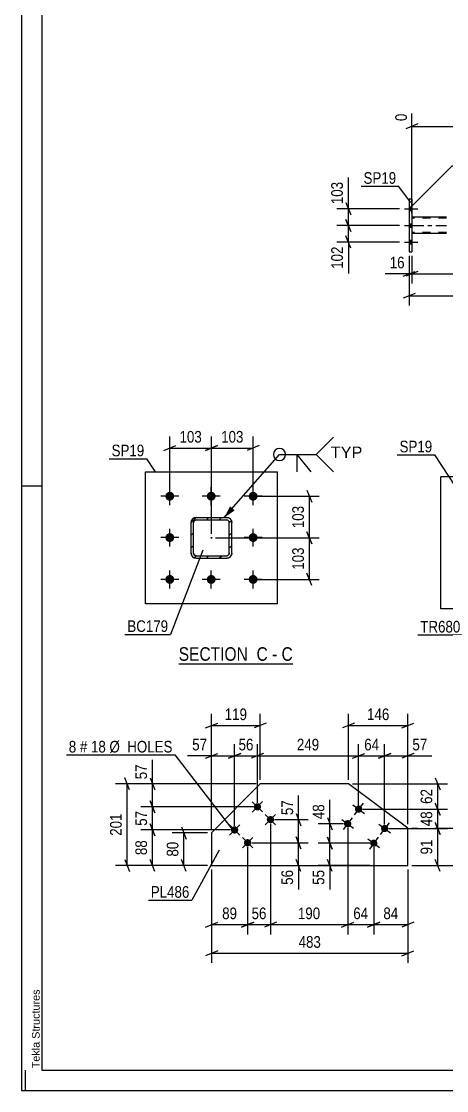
# Model space of a CAD drawing. Header units: millimetres. Extents: x 0 to 841, y 0 to 594.
# Drawn here: x 0 to 104.6, y 0 to 263.5 of the extents above; entities that cross this region are included whole.
import ezdxf

# ---------------------------------------------------------------- set-up
doc = ezdxf.new("R2010")
doc.units = ezdxf.units.MM
doc.linetypes.add('DXK_LINE_DOT2', pattern=[3.9198, 1.9599, -1.9599])
doc.linetypes.add('DXK_LINE_DOT3', pattern=[5.9187, 2.979, -0.9799, 0.9799, -0.9799])
doc.styles.add('Arial', font='ARIAL.TTF', dxfattribs={"height": 0.2})
doc.styles.add('Arial Narrow', font='ARIALN.TTF', dxfattribs={"height": 0.2})

# ---------------------------------------------------------------- blocks, each defined once
blk = doc.blocks.new('Unknown-570369486-1113')
at = {"color": 5, "linetype": 'Continuous'}
for p, q in [((0, 594), (0, 0)), ((5, 589), (5, 5)), ((5, 149), (0, 149)), ((1, 0), (1, 5)), ((5, 5), (836, 5)), ((0, 0), (841, 0))]:
    blk.add_line(p, q, dxfattribs=at)
at = {"color": 174, "linetype": 'Continuous', "style": 'Arial'}
blk.add_text('Tekla Structures', height=1.9102, rotation=90, dxfattribs=at).set_placement((4.5, 5.5))
blk = doc.blocks.new('Unknown-570369486-15 - 1229')
at = {"color": 6, "linetype": 'Continuous'}
blk.add_line((38.71, 105.2), (66.78, 105.2), dxfattribs=at)
at = {"color": 0, "linetype": 'Continuous'}
blk.add_wipeout([(56.82, 105.95), (56.82, 109.45), (38.71, 109.45), (38.71, 105.95)], dxfattribs=at)
at = {"color": 7, "linetype": 'Continuous', "style": 'Arial Narrow'}
blk.add_text('SECTION ', height=3.34, dxfattribs=at).set_placement((38.71, 105.95))
at = {"color": 0, "linetype": 'Continuous'}
blk.add_wipeout([(60.64, 105.95), (60.64, 109.45), (57.87, 109.45), (57.87, 105.95)], dxfattribs=at)
blk.add_wipeout([(62.97, 105.95), (62.97, 109.45), (61.69, 109.45), (61.69, 105.95)], dxfattribs=at)
at = {"color": 7, "linetype": 'Continuous', "style": 'Arial Narrow'}
blk.add_text('C', height=3.34, dxfattribs=at).set_placement((57.87, 105.95))
at = {"color": 0, "linetype": 'Continuous'}
blk.add_wipeout([(66.78, 105.95), (66.78, 109.45), (64.02, 109.45), (64.02, 105.95)], dxfattribs=at)
at = {"color": 7, "linetype": 'Continuous', "style": 'Arial Narrow'}
for s, p in [('C', (64.02, 105.95)), ('-', (61.69, 105.95))]:
    blk.add_text(s, height=3.34, dxfattribs=at).set_placement(p)
blk = doc.blocks.new('Bolt-570369486-5807 - 5663')
at = {"linetype": 'Continuous'}
for points in [[(96.07, 216.92), (96.07, 217.8), (95.43, 217.8), (95.43, 216.92)], [(96.07, 216.92), (96.07, 217.8), (95.43, 217.8), (95.43, 216.92)], [(96.07, 216.92), (96.07, 217.8), (95.43, 217.8), (95.43, 216.92)], [(96.07, 212.8), (96.07, 213.68), (95.43, 213.68), (95.43, 212.8)], [(96.07, 212.8), (96.07, 213.68), (95.43, 213.68), (95.43, 212.8)], [(96.07, 208.72), (96.07, 209.6), (95.43, 209.6), (95.43, 208.72)], [(96.07, 208.72), (96.07, 209.6), (95.43, 209.6), (95.43, 208.72)], [(96.07, 208.72), (96.07, 209.6), (95.43, 209.6), (95.43, 208.72)]]:
    blk.add_hatch(color=1, dxfattribs=at).paths.add_polyline_path(points)
at = {"color": 1, "linetype": 'Continuous'}
for p, q in [((94.27, 217.36), (97.59, 217.36)), ((94.27, 217.36), (97.59, 217.36)), ((94.27, 217.36), (97.59, 217.36)), ((95.43, 217.8), (96.07, 217.8)), ((95.43, 217.8), (96.07, 217.8)), ((95.43, 217.8), (96.07, 217.8)), ((95.43, 216.92), (96.07, 216.92)), ((95.43, 216.92), (96.07, 216.92)), ((95.43, 216.92), (96.07, 216.92)), ((95.43, 213.68), (96.07, 213.68)), ((95.43, 213.68), (96.07, 213.68)), ((94.27, 213.24), (97.59, 213.24)), ((94.27, 213.24), (97.59, 213.24)), ((95.43, 212.8), (96.07, 212.8)), ((95.43, 212.8), (96.07, 212.8)), ((94.27, 209.16), (97.59, 209.16)), ((94.27, 209.16), (97.59, 209.16)), ((94.27, 209.16), (97.59, 209.16)), ((95.43, 209.6), (96.07, 209.6)), ((95.43, 209.6), (96.07, 209.6)), ((95.43, 209.6), (96.07, 209.6)), ((95.43, 208.72), (96.07, 208.72)), ((95.43, 208.72), (96.07, 208.72)), ((95.43, 208.72), (96.07, 208.72))]:
    blk.add_line(p, q, dxfattribs=at)
blk = doc.blocks.new('Part-570369486-5893 - 5663')
at = {"color": 2, "linetype": 'Continuous'}
for p, q in [((104.59, 215.26), (96.07, 215.26)), ((104.59, 211.26), (96.07, 211.26))]:
    blk.add_line(p, q, dxfattribs=at)
at = {"color": 7, "linetype": 'DXK_LINE_DOT2'}
for p, q in [((96.07, 215.26), (96.07, 211.26)), ((104.59, 215.02), (96.07, 215.02)), ((104.59, 211.5), (96.07, 211.5))]:
    blk.add_line(p, q, dxfattribs=at)
at = {"color": 7, "linetype": 'DXK_LINE_DOT3'}
blk.add_line((96.07, 213.26), (104.59, 213.26), dxfattribs=at)
blk = doc.blocks.new('Part-570369486-5900 - 5663')
at = {"color": 2, "linetype": 'Continuous'}
for p, q in [((96.07, 219.76), (95.43, 219.76)), ((95.43, 219.76), (95.43, 206.76)), ((96.07, 219.76), (96.07, 206.76)), ((95.43, 206.76), (96.07, 206.76))]:
    blk.add_line(p, q, dxfattribs=at)
blk = doc.blocks.new('Part-570369486-1570 - 1475')
at = {"color": 2, "linetype": 'Continuous'}
for p, q in [((135.75, 151.25), (103.25, 151.25)), ((103.25, 118.75), (103.25, 151.25)), ((135.75, 118.75), (135.75, 151.25)), ((135.75, 118.75), (103.25, 118.75))]:
    blk.add_line(p, q, dxfattribs=at)
blk = doc.blocks.new('Part-570369486-1344 - 1229')
at = {"color": 2, "linetype": 'Continuous'}
for p, q in [((30.52, 120), (30.52, 152.5)), ((30.52, 152.5), (63.02, 152.5)), ((63.02, 120), (63.02, 152.5)), ((63.02, 120), (30.52, 120))]:
    blk.add_line(p, q, dxfattribs=at)
blk = doc.blocks.new('Bolt-570369486-1263 - 1229')
at = {"linetype": 'Continuous'}
for points in [[(36.52, 145.4, -1), (36.52, 147.6, -1)], [(46.72, 145.4, -1), (46.72, 147.6, -1)], [(57.02, 145.4, -1), (57.02, 147.6, -1)], [(36.52, 135.2, -1), (36.52, 137.4, -1)], [(57.02, 135.2, -1), (57.02, 137.4, -1)], [(36.52, 124.9, -1), (36.52, 127.1, -1)], [(46.72, 124.9, -1), (46.72, 127.1, -1)], [(57.02, 124.9, -1), (57.02, 127.1, -1)]]:
    blk.add_hatch(color=1, dxfattribs=at).paths.add_polyline_path(points)
at = {"color": 1, "linetype": 'Continuous'}
for p, q in [((36.52, 144.3), (36.52, 148.7)), ((46.72, 144.3), (46.72, 148.7)), ((57.02, 144.3), (57.02, 148.7)), ((38.72, 146.5), (34.32, 146.5)), ((48.92, 146.5), (44.52, 146.5)), ((59.22, 146.5), (54.82, 146.5)), ((36.52, 134.1), (36.52, 138.5)), ((57.02, 134.1), (57.02, 138.5)), ((38.72, 136.3), (34.32, 136.3)), ((59.22, 136.3), (54.82, 136.3)), ((36.52, 123.8), (36.52, 128.2)), ((46.72, 123.8), (46.72, 128.2)), ((57.02, 123.8), (57.02, 128.2)), ((38.72, 126), (34.32, 126)), ((48.92, 126), (44.52, 126)), ((59.22, 126), (54.82, 126))]:
    blk.add_line(p, q, dxfattribs=at)
blk = doc.blocks.new('Part-570369486-1327 - 1229')
at = {"linetype": 'Continuous'}
h = blk.add_hatch(dxfattribs=at)
h.set_pattern_fill('', scale=0.7, style=0, pattern_type=0)
h.set_pattern_definition([(45, (42.974, 141.247), (-1.57154, 1.57154), [])])
h.paths.add_polyline_path([(50.57, 141.25), (42.97, 141.25), (42.51, 141.16), (42.13, 140.9), (41.87, 140.51), (41.77, 140.05), (41.77, 132.45), (41.87, 131.99), (42.13, 131.6), (42.51, 131.34), (42.97, 131.25), (50.57, 131.25), (51.03, 131.34), (51.42, 131.6), (51.68, 131.99), (51.77, 132.45), (51.77, 140.05), (51.68, 140.51), (51.42, 140.9), (51.03, 141.16)])
h.paths.add_polyline_path([(51.13, 140.28), (51.17, 140.05), (51.17, 132.45), (51.13, 132.22), (51, 132.02), (50.8, 131.89), (50.57, 131.85), (42.97, 131.85), (42.74, 131.89), (42.55, 132.02), (42.42, 132.22), (42.37, 132.45), (42.37, 140.05), (42.42, 140.28), (42.55, 140.47), (42.74, 140.6), (42.97, 140.65), (50.57, 140.65), (50.8, 140.6), (51, 140.47)])
blk.add_hatch(color=246, dxfattribs=at).paths.add_polyline_path([(46.77, 136.15, -1), (46.77, 136.35, -1)])
at = {"color": 7, "linetype": 'DXK_LINE_DOT2'}
for p, q in [((41.77, 140.05), (41.87, 140.51)), ((41.77, 132.45), (41.77, 140.05)), ((42.42, 140.28), (42.37, 140.05)), ((42.37, 132.45), (42.37, 140.05)), ((42.55, 140.47), (42.42, 140.28)), ((42.51, 141.16), (42.97, 141.25)), ((42.74, 140.6), (42.55, 140.47)), ((42.97, 140.65), (42.74, 140.6)), ((42.97, 141.25), (50.57, 141.25)), ((42.97, 140.65), (50.57, 140.65)), ((50.57, 141.25), (51.03, 141.16)), ((50.8, 140.6), (50.57, 140.65)), ((51, 140.47), (50.8, 140.6)), ((51.13, 140.28), (51, 140.47)), ((51.17, 140.05), (51.13, 140.28)), ((51.17, 132.45), (51.17, 140.05)), ((51.68, 140.51), (51.77, 140.05)), ((51.77, 132.45), (51.77, 140.05)), ((41.87, 131.99), (41.77, 132.45)), ((42.37, 132.45), (42.42, 132.22)), ((42.42, 132.22), (42.55, 132.02)), ((42.55, 132.02), (42.74, 131.89)), ((42.74, 131.89), (42.97, 131.85)), ((42.97, 131.85), (50.57, 131.85)), ((50.57, 131.85), (50.8, 131.89)), ((50.8, 131.89), (51, 132.02)), ((51, 132.02), (51.13, 132.22)), ((51.13, 132.22), (51.17, 132.45)), ((51.77, 132.45), (51.68, 131.99)), ((42.97, 131.25), (42.51, 131.34)), ((42.97, 131.25), (50.57, 131.25)), ((51.03, 131.34), (50.57, 131.25))]:
    blk.add_line(p, q, dxfattribs=at)
at = {"color": 2, "linetype": 'Continuous'}
for p, q in [((41.87, 140.51), (41.77, 140.05)), ((41.77, 132.45), (41.77, 140.05)), ((42.37, 140.05), (42.42, 140.28)), ((42.37, 132.45), (42.37, 140.05)), ((42.42, 140.28), (42.55, 140.47)), ((42.97, 141.25), (42.51, 141.16)), ((42.55, 140.47), (42.74, 140.6)), ((42.74, 140.6), (42.97, 140.65)), ((42.97, 141.25), (50.57, 141.25)), ((42.97, 140.65), (50.57, 140.65)), ((51.03, 141.16), (50.57, 141.25)), ((50.57, 140.65), (50.8, 140.6)), ((50.8, 140.6), (51, 140.47)), ((51, 140.47), (51.13, 140.28)), ((51.13, 140.28), (51.17, 140.05)), ((51.17, 132.45), (51.17, 140.05)), ((51.77, 140.05), (51.68, 140.51)), ((51.77, 132.45), (51.77, 140.05)), ((41.77, 132.45), (41.87, 131.99)), ((42.42, 132.22), (42.37, 132.45)), ((42.55, 132.02), (42.42, 132.22)), ((42.74, 131.89), (42.55, 132.02)), ((42.97, 131.85), (42.74, 131.89)), ((42.97, 131.85), (50.57, 131.85)), ((50.8, 131.89), (50.57, 131.85)), ((51, 132.02), (50.8, 131.89)), ((51.13, 132.22), (51, 132.02)), ((51.17, 132.45), (51.13, 132.22)), ((51.68, 131.99), (51.77, 132.45)), ((42.51, 131.34), (42.97, 131.25)), ((42.97, 131.25), (50.57, 131.25)), ((50.57, 131.25), (51.03, 131.34))]:
    blk.add_line(p, q, dxfattribs=at)
at = {"color": 7, "linetype": 'DXK_LINE_DOT3'}
blk.add_line((46.77, 136.25), (46.77, 136.25), dxfattribs=at)
at = {"color": 246, "linetype": 'DXK_LINE_DOT2'}
blk.add_line((46.77, 136.25), (46.77, 136.25), dxfattribs=at)
at = {"color": 246, "linetype": 'Continuous'}
blk.add_circle((46.77, 136.25), 0.1, dxfattribs=at)
at = {"color": 7, "linetype": 'DXK_LINE_DOT2'}
for centre, start, end in [((42.97, 140.05), 112.5, 157.5), ((50.57, 140.05), 22.5, 67.5), ((42.97, 132.45), 202.5, 247.5), ((50.57, 132.45), 292.5, 337.5)]:
    blk.add_arc(centre, 1.2, start, end, dxfattribs=at)
at = {"color": 2, "linetype": 'Continuous'}
for centre, start, end in [((42.97, 140.05), 112.5, 157.5), ((50.57, 140.05), 22.5, 67.5), ((42.97, 132.45), 202.5, 247.5), ((50.57, 132.45), 292.5, 337.5)]:
    blk.add_arc(centre, 1.2, start, end, dxfattribs=at)
blk = doc.blocks.new('Part-570369486-28126 - 28125')
at = {"color": 2, "linetype": 'Continuous'}
for p, q in [((58.75, 75.61), (46.81, 63.51)), ((80.51, 75.61), (58.75, 75.61)), ((95.1, 64.71), (80.51, 75.61)), ((46.81, 63.51), (46.81, 55.5)), ((95.1, 55.5), (95.1, 64.71)), ((46.81, 55.5), (95.1, 55.5))]:
    blk.add_line(p, q, dxfattribs=at)
blk = doc.blocks.new('Bolt-570369486-28127 - 28125')
at = {"linetype": 'Continuous'}
for points in [[(58.72, 70.59, -1), (57.45, 69.31, -1)], [(61.92, 67.43, -1), (60.66, 66.15, -1)], [(53.1, 64.9, -1), (51.83, 63.61, -1)], [(56.3, 61.74, -1), (55.04, 60.45, -1)]]:
    blk.add_hatch(color=1, dxfattribs=at).paths.add_polyline_path(points)
at = {"color": 1, "linetype": 'Continuous'}
for p, q in [((56.8, 71.21), (59.37, 68.69)), ((56.82, 68.67), (59.35, 71.23)), ((60.01, 68.05), (62.57, 65.53)), ((60.02, 65.51), (62.55, 68.07)), ((51.18, 65.52), (53.75, 62.99)), ((51.2, 62.97), (53.73, 65.54)), ((54.39, 62.36), (56.95, 59.83)), ((54.4, 59.81), (56.93, 62.38))]:
    blk.add_line(p, q, dxfattribs=at)
blk = doc.blocks.new('Bolt-570369486-28128 - 28125')
at = {"linetype": 'Continuous'}
for points in [[(83.72, 68.85, -1), (82.27, 69.93, -1)], [(81.02, 65.24, -1), (79.58, 66.32, -1)], [(90.12, 64.06, -1), (88.68, 65.14, -1)], [(87.43, 60.46, -1), (85.99, 61.53, -1)]]:
    blk.add_hatch(color=1, dxfattribs=at).paths.add_polyline_path(points)
at = {"color": 1, "linetype": 'Continuous'}
for p, q in [((81.55, 70.47), (84.44, 68.31)), ((84.07, 70.83), (81.92, 67.95)), ((78.86, 66.86), (81.74, 64.71)), ((81.38, 67.22), (79.22, 64.34)), ((90.48, 66.04), (88.33, 63.16)), ((87.96, 65.68), (90.85, 63.52)), ((85.27, 62.07), (88.15, 59.92)), ((87.79, 62.44), (85.63, 59.55))]:
    blk.add_line(p, q, dxfattribs=at)
blk = doc.blocks.new('StraightDimension-570369486-5950 - 5663')
at = {"color": 7, "linetype": 'Continuous'}
for p, q in [((96.07, 205.76), (96.07, 198.92)), ((97.57, 201.92), (94.57, 200.72)), ((96.07, 201.32), (781.06, 201.32))]:
    blk.add_line(p, q, dxfattribs=at)
blk = doc.blocks.new('StraightDimension-570369486-5960 - 5663')
at = {"color": 7, "linetype": 'Continuous'}
for p, q in [((95.43, 205.76), (95.43, 198.92)), ((96.07, 205.76), (96.07, 198.92)), ((93.93, 200.72), (96.93, 201.92)), ((97.57, 201.92), (94.57, 200.72)), ((95.43, 201.32), (96.07, 201.32))]:
    blk.add_line(p, q, dxfattribs=at)
at = {"color": 0}
blk.add_wipeout([(94.9, 202.07), (94.9, 206.27), (90.05, 206.27), (90.05, 202.07)], dxfattribs=at)
at = {"color": 7, "linetype": 'Continuous'}
blk.add_line((95.43, 201.32), (89.52, 201.32), dxfattribs=at)
blk.add_line((95.43, 201.32), (89.52, 201.32), dxfattribs=at)
at = {"color": 3, "style": 'Arial Narrow'}
blk.add_text('16', height=2.863, dxfattribs=at).set_placement((90.65, 202.67))
blk = doc.blocks.new('StraightDimension-570369486-6191 - 5663')
at = {"color": 7, "linetype": 'Continuous'}
for p, q in [((95.43, 205.76), (95.43, 193.51)), ((96.93, 196.51), (93.93, 195.31)), ((95.43, 195.91), (781.7, 195.91))]:
    blk.add_line(p, q, dxfattribs=at)
blk = doc.blocks.new('StraightDimension-570369486-13628 - 5663')
at = {"color": 7, "linetype": 'Continuous'}
for p, q in [((79.86, 214.74), (81.06, 211.74)), ((93.03, 213.24), (77.61, 213.24)), ((80.46, 209.16), (80.46, 213.24)), ((93.03, 209.16), (77.61, 209.16)), ((81.06, 207.66), (79.86, 210.66))]:
    blk.add_line(p, q, dxfattribs=at)
at = {"color": 0}
blk.add_wipeout([(79.71, 208.64), (75.51, 208.64), (75.51, 201.95), (79.71, 201.95)], dxfattribs=at)
at = {"color": 7, "linetype": 'Continuous'}
blk.add_line((80.46, 209.16), (80.46, 201.43), dxfattribs=at)
blk.add_line((80.46, 209.16), (80.46, 201.43), dxfattribs=at)
at = {"color": 3, "style": 'Arial Narrow'}
blk.add_text('102', height=2.863, rotation=90.0002, dxfattribs=at).set_placement((79.11, 202.55))
blk = doc.blocks.new('StraightDimension-570369486-13630 - 5663')
at = {"color": 7, "linetype": 'Continuous'}
for p, q in [((79.86, 218.86), (81.06, 215.86)), ((93.03, 217.36), (77.61, 217.36)), ((80.46, 213.24), (80.46, 217.36)), ((81.06, 211.74), (79.86, 214.74)), ((93.03, 213.24), (77.61, 213.24))]:
    blk.add_line(p, q, dxfattribs=at)
at = {"color": 0}
blk.add_wipeout([(79.71, 224.57), (75.51, 224.57), (75.51, 217.89), (79.71, 217.89)], dxfattribs=at)
at = {"color": 7, "linetype": 'Continuous'}
blk.add_line((80.46, 217.36), (80.46, 225.1), dxfattribs=at)
blk.add_line((80.46, 217.36), (80.46, 225.1), dxfattribs=at)
at = {"color": 3, "style": 'Arial Narrow'}
blk.add_text('103', height=2.863, rotation=90.0002, dxfattribs=at).set_placement((79.11, 218.49))
blk = doc.blocks.new('StraightDimension-570369486-13817 - 5663')
at = {"color": 7, "linetype": 'Continuous'}
for p, q in [((151.38, 220.17), (151.38, 246.28)), ((96.07, 216.26), (96.07, 240.8)), ((97.57, 238.27), (94.57, 237.07)), ((96.07, 237.67), (151.38, 237.67)), ((149.88, 237.07), (152.88, 238.27))]:
    blk.add_line(p, q, dxfattribs=at)
at = {"color": 0, "linetype": 'Continuous'}
for points in [[(150.78, 246.88), (146.58, 246.88), (146.58, 238.37), (150.78, 238.37)], [(95.47, 241.4), (91.27, 241.4), (91.27, 238.37), (95.47, 238.37)]]:
    blk.add_wipeout(points, dxfattribs=at)
at = {"color": 0}
blk.add_wipeout([(127.98, 238.42), (127.98, 242.62), (119.47, 242.62), (119.47, 238.42)], dxfattribs=at)
at = {"color": 3, "linetype": 'Continuous', "style": 'Arial Narrow'}
for s, height, p in [('1530', 2.863, (150.18, 238.97)), ('0', 2.86, (94.87, 238.97))]:
    blk.add_text(s, height=height, rotation=90.0002, dxfattribs=at).set_placement(p)
at = {"color": 3, "style": 'Arial Narrow'}
blk.add_text('1530', height=2.863, dxfattribs=at).set_placement((120.07, 239.02))
blk = doc.blocks.new('StraightDimension-570369486-1428 - 1229')
at = {"color": 7, "linetype": 'Continuous'}
for p, q in [((70.27, 148), (71.47, 145)), ((58.02, 146.5), (73.27, 146.5)), ((70.87, 136.25), (70.87, 146.5)), ((71.47, 134.75), (70.27, 137.75)), ((47.77, 136.25), (73.27, 136.25))]:
    blk.add_line(p, q, dxfattribs=at)
at = {"color": 0}
blk.add_wipeout([(70.12, 144.71), (65.92, 144.71), (65.92, 138.03), (70.12, 138.03)], dxfattribs=at)
at = {"color": 3, "style": 'Arial Narrow'}
blk.add_text('103', height=2.863, rotation=90.0002, dxfattribs=at).set_placement((69.52, 138.63))
blk = doc.blocks.new('StraightDimension-570369486-18438 - 1229')
at = {"color": 7, "linetype": 'Continuous'}
for p, q in [((46.77, 137.25), (46.77, 161.22)), ((57.02, 147.5), (57.02, 161.22)), ((45.27, 157.77), (48.27, 158.97)), ((46.77, 158.37), (57.02, 158.37)), ((58.52, 158.97), (55.52, 157.77))]:
    blk.add_line(p, q, dxfattribs=at)
at = {"color": 0}
blk.add_wipeout([(55.24, 159.12), (55.24, 163.32), (48.56, 163.32), (48.56, 159.12)], dxfattribs=at)
at = {"color": 3, "style": 'Arial Narrow'}
blk.add_text('103', height=2.863, dxfattribs=at).set_placement((49.16, 159.72))
blk = doc.blocks.new('StraightDimension-570369486-18439 - 1229')
at = {"color": 7, "linetype": 'Continuous'}
for p, q in [((36.52, 147.5), (36.52, 161.22)), ((46.77, 137.25), (46.77, 161.22)), ((35.02, 157.77), (38.02, 158.97)), ((36.52, 158.37), (46.77, 158.37)), ((48.27, 158.97), (45.27, 157.77))]:
    blk.add_line(p, q, dxfattribs=at)
at = {"color": 0}
blk.add_wipeout([(44.99, 159.12), (44.99, 163.32), (38.31, 163.32), (38.31, 159.12)], dxfattribs=at)
at = {"color": 3, "style": 'Arial Narrow'}
blk.add_text('103', height=2.863, dxfattribs=at).set_placement((38.91, 159.72))
blk = doc.blocks.new('StraightDimension-570369486-33440 - 1229')
at = {"color": 7, "linetype": 'Continuous'}
for p, q in [((70.27, 137.75), (71.47, 134.75)), ((47.77, 136.25), (73.27, 136.25)), ((70.87, 126), (70.87, 136.25)), ((71.47, 124.5), (70.27, 127.5)), ((58.02, 126), (73.27, 126))]:
    blk.add_line(p, q, dxfattribs=at)
at = {"color": 0}
blk.add_wipeout([(70.12, 134.46), (65.92, 134.46), (65.92, 127.78), (70.12, 127.78)], dxfattribs=at)
at = {"color": 3, "style": 'Arial Narrow'}
blk.add_text('103', height=2.863, rotation=90.0002, dxfattribs=at).set_placement((69.52, 128.38))
blk = doc.blocks.new('StraightDimension-570369486-28429 - 28125')
at = {"color": 7, "linetype": 'Continuous'}
for p, q in [((46.81, 54.5), (46.81, 31.46)), ((95.1, 54.5), (95.1, 31.46)), ((48.31, 34.46), (45.31, 33.26)), ((93.6, 33.26), (96.6, 34.46)), ((46.81, 33.86), (95.1, 33.86))]:
    blk.add_line(p, q, dxfattribs=at)
at = {"color": 0}
blk.add_wipeout([(74.3, 34.61), (74.3, 38.81), (67.62, 38.81), (67.62, 34.61)], dxfattribs=at)
at = {"color": 3, "style": 'Arial Narrow'}
blk.add_text('483', height=2.863, dxfattribs=at).set_placement((68.22, 35.21))
blk = doc.blocks.new('StraightDimension-570369486-28421 - 28125')
at = {"color": 7, "linetype": 'Continuous'}
for p, q in [((80.51, 76.61), (80.51, 92.83)), ((95.1, 65.71), (95.1, 92.83)), ((82.01, 90.58), (79.01, 89.38)), ((80.51, 89.98), (95.1, 89.98)), ((93.6, 89.38), (96.6, 90.58))]:
    blk.add_line(p, q, dxfattribs=at)
at = {"color": 0}
blk.add_wipeout([(91.15, 90.73), (91.15, 94.93), (84.47, 94.93), (84.47, 90.73)], dxfattribs=at)
at = {"color": 3, "style": 'Arial Narrow'}
blk.add_text('146', height=2.863, dxfattribs=at).set_placement((85.07, 91.33))
blk = doc.blocks.new('StraightDimension-570369486-31154 - 28125')
at = {"color": 7, "linetype": 'Continuous'}
for p, q in [((85.71, 60.99), (73.05, 60.99)), ((75.3, 62.49), (76.5, 59.49)), ((75.9, 55.5), (75.9, 60.99)), ((85.71, 55.5), (73.05, 55.5)), ((76.5, 54), (75.3, 57))]:
    blk.add_line(p, q, dxfattribs=at)
at = {"color": 0}
blk.add_wipeout([(75.15, 54.97), (70.95, 54.97), (70.95, 50.12), (75.15, 50.12)], dxfattribs=at)
at = {"color": 7, "linetype": 'Continuous'}
blk.add_line((75.9, 55.5), (75.9, 49.59), dxfattribs=at)
blk.add_line((75.9, 55.5), (75.9, 49.59), dxfattribs=at)
at = {"color": 3, "style": 'Arial Narrow'}
blk.add_text('55', height=2.863, rotation=90.0002, dxfattribs=at).set_placement((74.55, 50.72))
blk = doc.blocks.new('StraightDimension-570369486-31043 - 28125')
at = {"color": 7, "linetype": 'Continuous'}
for p, q in [((52.47, 65.26), (52.47, 85.36)), ((58.08, 70.95), (58.08, 85.36)), ((50.97, 81.91), (53.97, 83.11)), ((52.47, 82.51), (58.08, 82.51)), ((59.58, 83.11), (56.58, 81.91))]:
    blk.add_line(p, q, dxfattribs=at)
at = {"color": 0}
blk.add_wipeout([(57.7, 83.26), (57.7, 87.46), (52.85, 87.46), (52.85, 83.26)], dxfattribs=at)
at = {"color": 3, "style": 'Arial Narrow'}
blk.add_text('56', height=2.863, dxfattribs=at).set_placement((53.45, 83.86))
blk = doc.blocks.new('StraightDimension-570369486-28425 - 28125')
at = {"color": 7, "linetype": 'Continuous'}
for p, q in [((46.81, 64.51), (46.81, 92.83)), ((58.75, 76.61), (58.75, 92.83)), ((45.31, 89.38), (48.31, 90.58)), ((46.81, 89.98), (58.75, 89.98)), ((60.25, 90.58), (57.25, 89.38))]:
    blk.add_line(p, q, dxfattribs=at)
at = {"color": 0}
blk.add_wipeout([(56.13, 90.73), (56.13, 94.93), (49.44, 94.93), (49.44, 90.73)], dxfattribs=at)
at = {"color": 3, "style": 'Arial Narrow'}
blk.add_text('119', height=2.863, dxfattribs=at).set_placement((50.04, 91.33))
blk = doc.blocks.new('StraightDimension-570369486-28433 - 28125')
at = {"color": 7, "linetype": 'Continuous'}
for p, q in [((110.04, 66.21), (111.24, 63.21)), ((96.1, 64.71), (113.04, 64.71)), ((110.64, 55.5), (110.64, 64.71)), ((96.1, 55.5), (113.04, 55.5)), ((111.24, 54), (110.04, 57))]:
    blk.add_line(p, q, dxfattribs=at)
at = {"color": 0}
blk.add_wipeout([(109.89, 62.53), (105.69, 62.53), (105.69, 57.68), (109.89, 57.68)], dxfattribs=at)
at = {"color": 3, "style": 'Arial Narrow'}
blk.add_text('92', height=2.863, rotation=90.0002, dxfattribs=at).set_placement((109.29, 58.28))
blk = doc.blocks.new('StraightDimension-570369486-28439 - 28125')
at = {"color": 7, "linetype": 'Continuous'}
for p, q in [((45.81, 63.51), (37.13, 63.51)), ((39.38, 65.01), (40.58, 62.01)), ((39.98, 55.5), (39.98, 63.51)), ((45.81, 55.5), (37.13, 55.5)), ((40.58, 54), (39.38, 57))]:
    blk.add_line(p, q, dxfattribs=at)
at = {"color": 0}
blk.add_wipeout([(39.23, 61.93), (35.03, 61.93), (35.03, 57.08), (39.23, 57.08)], dxfattribs=at)
at = {"color": 3, "style": 'Arial Narrow'}
blk.add_text('80', height=2.863, rotation=90.0002, dxfattribs=at).set_placement((38.63, 57.68))
blk = doc.blocks.new('StraightDimension-570369486-31017 - 28125')
at = {"color": 7, "linetype": 'Continuous'}
for p, q in [((83.99, 69.39), (104.86, 69.39)), ((101.86, 70.89), (103.06, 67.89)), ((102.46, 64.6), (102.46, 69.39)), ((103.06, 63.1), (101.86, 66.1)), ((90.4, 64.6), (104.86, 64.6))]:
    blk.add_line(p, q, dxfattribs=at)
at = {"color": 0}
blk.add_wipeout([(101.71, 69.42), (97.51, 69.42), (97.51, 64.57), (101.71, 64.57)], dxfattribs=at)
at = {"color": 3, "style": 'Arial Narrow'}
blk.add_text('48', height=2.863, rotation=90.0002, dxfattribs=at).set_placement((101.11, 65.17))
blk = doc.blocks.new('StraightDimension-570369486-28515 - 28125')
at = {"color": 7, "linetype": 'Continuous'}
for p, q in [((26.63, 74.11), (25.43, 77.11)), ((57.75, 75.61), (23.18, 75.61)), ((26.03, 55.5), (26.03, 75.61)), ((45.81, 55.5), (23.18, 55.5)), ((25.43, 57), (26.63, 54))]:
    blk.add_line(p, q, dxfattribs=at)
at = {"color": 0}
blk.add_wipeout([(25.28, 68.9), (21.08, 68.9), (21.08, 62.21), (25.28, 62.21)], dxfattribs=at)
at = {"color": 3, "style": 'Arial Narrow'}
blk.add_text('201', height=2.863, rotation=90.0002, dxfattribs=at).set_placement((24.68, 62.81))
blk = doc.blocks.new('StraightDimension-570369486-30992 - 28125')
at = {"color": 7, "linetype": 'Continuous'}
for p, q in [((31.66, 77.11), (32.86, 74.11)), ((57.75, 75.61), (29.41, 75.61)), ((32.26, 69.95), (32.26, 75.61)), ((32.86, 68.45), (31.66, 71.45)), ((57.08, 69.95), (29.41, 69.95))]:
    blk.add_line(p, q, dxfattribs=at)
at = {"color": 0}
blk.add_wipeout([(31.51, 80.99), (27.31, 80.99), (27.31, 76.14), (31.51, 76.14)], dxfattribs=at)
at = {"color": 7, "linetype": 'Continuous'}
blk.add_line((32.26, 75.61), (32.26, 81.52), dxfattribs=at)
blk.add_line((32.26, 75.61), (32.26, 81.52), dxfattribs=at)
at = {"color": 3, "style": 'Arial Narrow'}
blk.add_text('57', height=2.863, rotation=90.0002, dxfattribs=at).set_placement((30.91, 76.74))
blk = doc.blocks.new('StraightDimension-570369486-30993 - 28125')
at = {"color": 7, "linetype": 'Continuous'}
for p, q in [((31.66, 71.45), (32.86, 68.45)), ((57.08, 69.95), (29.41, 69.95)), ((32.26, 64.26), (32.26, 69.95)), ((51.47, 64.26), (29.41, 64.26)), ((32.86, 62.76), (31.66, 65.76))]:
    blk.add_line(p, q, dxfattribs=at)
at = {"color": 0}
blk.add_wipeout([(31.51, 69.53), (27.31, 69.53), (27.31, 64.67), (31.51, 64.67)], dxfattribs=at)
at = {"color": 3, "style": 'Arial Narrow'}
blk.add_text('57', height=2.863, rotation=90.0002, dxfattribs=at).set_placement((30.91, 65.27))
blk = doc.blocks.new('StraightDimension-570369486-30994 - 28125')
at = {"color": 7, "linetype": 'Continuous'}
for p, q in [((51.47, 64.26), (29.41, 64.26)), ((31.66, 65.76), (32.86, 62.76)), ((32.26, 55.5), (32.26, 64.26)), ((45.81, 55.5), (29.41, 55.5)), ((32.86, 54), (31.66, 57))]:
    blk.add_line(p, q, dxfattribs=at)
at = {"color": 0}
blk.add_wipeout([(31.51, 62.3), (27.31, 62.3), (27.31, 57.45), (31.51, 57.45)], dxfattribs=at)
at = {"color": 3, "style": 'Arial Narrow'}
blk.add_text('88', height=2.863, rotation=90.0002, dxfattribs=at).set_placement((30.91, 58.05))
blk = doc.blocks.new('StraightDimension-570369486-31016 - 28125')
at = {"color": 7, "linetype": 'Continuous'}
for p, q in [((101.86, 77.11), (103.06, 74.11)), ((81.51, 75.61), (104.86, 75.61)), ((102.46, 69.39), (102.46, 75.61)), ((83.99, 69.39), (104.86, 69.39)), ((103.06, 67.89), (101.86, 70.89))]:
    blk.add_line(p, q, dxfattribs=at)
at = {"color": 0}
blk.add_wipeout([(101.71, 74.93), (97.51, 74.93), (97.51, 70.07), (101.71, 70.07)], dxfattribs=at)
at = {"color": 3, "style": 'Arial Narrow'}
blk.add_text('62', height=2.863, rotation=90.0002, dxfattribs=at).set_placement((101.11, 70.67))
blk = doc.blocks.new('StraightDimension-570369486-31018 - 28125')
at = {"color": 7, "linetype": 'Continuous'}
for p, q in [((101.86, 66.1), (103.06, 63.1)), ((90.4, 64.6), (104.86, 64.6)), ((102.46, 55.5), (102.46, 64.6)), ((96.1, 55.5), (104.86, 55.5)), ((103.06, 54), (101.86, 57))]:
    blk.add_line(p, q, dxfattribs=at)
at = {"color": 0}
blk.add_wipeout([(101.71, 62.48), (97.51, 62.48), (97.51, 57.62), (101.71, 57.62)], dxfattribs=at)
at = {"color": 3, "style": 'Arial Narrow'}
blk.add_text('91', height=2.863, rotation=90.0002, dxfattribs=at).set_placement((101.11, 58.22))
blk = doc.blocks.new('StraightDimension-570369486-31040 - 28125')
at = {"color": 7, "linetype": 'Continuous'}
for p, q in [((89.4, 65.6), (89.4, 85.36)), ((95.1, 65.71), (95.1, 85.36)), ((87.9, 81.91), (90.9, 83.11)), ((89.4, 82.51), (95.1, 82.51)), ((96.6, 83.11), (93.6, 81.91))]:
    blk.add_line(p, q, dxfattribs=at)
at = {"color": 0}
blk.add_wipeout([(100.48, 83.26), (100.48, 87.46), (95.63, 87.46), (95.63, 83.26)], dxfattribs=at)
at = {"color": 7, "linetype": 'Continuous'}
blk.add_line((95.1, 82.51), (101.01, 82.51), dxfattribs=at)
blk.add_line((95.1, 82.51), (101.01, 82.51), dxfattribs=at)
at = {"color": 3, "style": 'Arial Narrow'}
blk.add_text('57', height=2.863, dxfattribs=at).set_placement((96.23, 83.86))
blk = doc.blocks.new('StraightDimension-570369486-31041 - 28125')
at = {"color": 7, "linetype": 'Continuous'}
for p, q in [((82.99, 70.39), (82.99, 85.36)), ((89.4, 65.6), (89.4, 85.36)), ((81.49, 81.91), (84.49, 83.11)), ((82.99, 82.51), (89.4, 82.51)), ((90.9, 83.11), (87.9, 81.91))]:
    blk.add_line(p, q, dxfattribs=at)
at = {"color": 0}
blk.add_wipeout([(88.63, 83.26), (88.63, 87.46), (83.77, 87.46), (83.77, 83.26)], dxfattribs=at)
at = {"color": 3, "style": 'Arial Narrow'}
blk.add_text('64', height=2.863, dxfattribs=at).set_placement((84.37, 83.86))
blk = doc.blocks.new('StraightDimension-570369486-31042 - 28125')
at = {"color": 7, "linetype": 'Continuous'}
for p, q in [((58.08, 70.95), (58.08, 85.36)), ((82.99, 70.39), (82.99, 85.36)), ((59.58, 83.11), (56.58, 81.91)), ((58.08, 82.51), (82.99, 82.51)), ((81.49, 81.91), (84.49, 83.11))]:
    blk.add_line(p, q, dxfattribs=at)
at = {"color": 0}
blk.add_wipeout([(73.88, 83.26), (73.88, 87.46), (67.2, 87.46), (67.2, 83.26)], dxfattribs=at)
at = {"color": 3, "style": 'Arial Narrow'}
blk.add_text('249', height=2.863, dxfattribs=at).set_placement((67.8, 83.86))
blk = doc.blocks.new('StraightDimension-570369486-31044 - 28125')
at = {"color": 7, "linetype": 'Continuous'}
for p, q in [((46.81, 64.51), (46.81, 85.36)), ((52.47, 65.26), (52.47, 85.36)), ((45.31, 81.91), (48.31, 83.11)), ((46.81, 82.51), (52.47, 82.51)), ((53.97, 83.11), (50.97, 81.91))]:
    blk.add_line(p, q, dxfattribs=at)
at = {"color": 0}
blk.add_wipeout([(46.29, 83.26), (46.29, 87.46), (41.43, 87.46), (41.43, 83.26)], dxfattribs=at)
at = {"color": 7, "linetype": 'Continuous'}
blk.add_line((46.81, 82.51), (40.91, 82.51), dxfattribs=at)
blk.add_line((46.81, 82.51), (40.91, 82.51), dxfattribs=at)
at = {"color": 3, "style": 'Arial Narrow'}
blk.add_text('57', height=2.863, dxfattribs=at).set_placement((42.03, 83.86))
blk = doc.blocks.new('StraightDimension-570369486-31092 - 28125')
at = {"color": 7, "linetype": 'Continuous'}
for p, q in [((86.71, 59.99), (86.71, 38.51)), ((95.1, 54.5), (95.1, 38.51)), ((85.21, 40.31), (88.21, 41.51)), ((86.71, 40.91), (95.1, 40.91)), ((96.6, 41.51), (93.6, 40.31))]:
    blk.add_line(p, q, dxfattribs=at)
at = {"color": 0}
blk.add_wipeout([(93.33, 41.66), (93.33, 45.86), (88.48, 45.86), (88.48, 41.66)], dxfattribs=at)
at = {"color": 3, "style": 'Arial Narrow'}
blk.add_text('84', height=2.863, dxfattribs=at).set_placement((89.08, 42.26))
blk = doc.blocks.new('StraightDimension-570369486-31093 - 28125')
at = {"color": 7, "linetype": 'Continuous'}
for p, q in [((80.3, 64.78), (80.3, 38.51)), ((86.71, 59.99), (86.71, 38.51)), ((78.8, 40.31), (81.8, 41.51)), ((80.3, 40.91), (86.71, 40.91)), ((88.21, 41.51), (85.21, 40.31))]:
    blk.add_line(p, q, dxfattribs=at)
at = {"color": 0}
blk.add_wipeout([(85.93, 41.66), (85.93, 45.86), (81.08, 45.86), (81.08, 41.66)], dxfattribs=at)
at = {"color": 3, "style": 'Arial Narrow'}
blk.add_text('64', height=2.863, dxfattribs=at).set_placement((81.68, 42.26))
blk = doc.blocks.new('StraightDimension-570369486-31094 - 28125')
at = {"color": 7, "linetype": 'Continuous'}
for p, q in [((61.29, 65.79), (61.29, 38.51)), ((80.3, 64.78), (80.3, 38.51)), ((62.79, 41.51), (59.79, 40.31)), ((61.29, 40.91), (80.3, 40.91)), ((78.8, 40.31), (81.8, 41.51))]:
    blk.add_line(p, q, dxfattribs=at)
at = {"color": 0}
blk.add_wipeout([(74.14, 41.66), (74.14, 45.86), (67.45, 45.86), (67.45, 41.66)], dxfattribs=at)
at = {"color": 3, "style": 'Arial Narrow'}
blk.add_text('190', height=2.863, dxfattribs=at).set_placement((68.05, 42.26))
blk = doc.blocks.new('StraightDimension-570369486-31095 - 28125')
at = {"color": 7, "linetype": 'Continuous'}
for p, q in [((61.29, 65.79), (61.29, 38.51)), ((55.67, 60.09), (55.67, 38.51)), ((54.17, 40.31), (57.17, 41.51)), ((55.67, 40.91), (61.29, 40.91)), ((62.79, 41.51), (59.79, 40.31))]:
    blk.add_line(p, q, dxfattribs=at)
at = {"color": 0}
blk.add_wipeout([(60.91, 41.66), (60.91, 45.86), (56.05, 45.86), (56.05, 41.66)], dxfattribs=at)
at = {"color": 3, "style": 'Arial Narrow'}
blk.add_text('56', height=2.863, dxfattribs=at).set_placement((56.65, 42.26))
blk = doc.blocks.new('StraightDimension-570369486-31096 - 28125')
at = {"color": 7, "linetype": 'Continuous'}
for p, q in [((55.67, 60.09), (55.67, 38.51)), ((46.81, 54.5), (46.81, 38.51)), ((45.31, 40.31), (48.31, 41.51)), ((46.81, 40.91), (55.67, 40.91)), ((57.17, 41.51), (54.17, 40.31))]:
    blk.add_line(p, q, dxfattribs=at)
at = {"color": 0}
blk.add_wipeout([(53.67, 41.66), (53.67, 45.86), (48.81, 45.86), (48.81, 41.66)], dxfattribs=at)
at = {"color": 3, "style": 'Arial Narrow'}
blk.add_text('89', height=2.863, dxfattribs=at).set_placement((49.41, 42.26))
blk = doc.blocks.new('StraightDimension-570369486-31129 - 28125')
at = {"color": 7, "linetype": 'Continuous'}
for p, q in [((62.29, 66.79), (70.6, 66.79)), ((67.6, 68.29), (68.8, 65.29)), ((68.2, 61.09), (68.2, 66.79)), ((56.67, 61.09), (70.6, 61.09)), ((68.8, 59.59), (67.6, 62.59))]:
    blk.add_line(p, q, dxfattribs=at)
at = {"color": 0}
blk.add_wipeout([(67.45, 72.17), (63.25, 72.17), (63.25, 67.31), (67.45, 67.31)], dxfattribs=at)
at = {"color": 7, "linetype": 'Continuous'}
blk.add_line((68.2, 66.79), (68.2, 72.7), dxfattribs=at)
blk.add_line((68.2, 66.79), (68.2, 72.7), dxfattribs=at)
at = {"color": 3, "style": 'Arial Narrow'}
blk.add_text('57', height=2.863, rotation=90.0002, dxfattribs=at).set_placement((66.85, 67.91))
blk = doc.blocks.new('StraightDimension-570369486-31130 - 28125')
at = {"color": 7, "linetype": 'Continuous'}
for p, q in [((56.67, 61.09), (70.6, 61.09)), ((67.6, 62.59), (68.8, 59.59)), ((68.2, 55.5), (68.2, 61.09)), ((62.29, 55.5), (70.6, 55.5)), ((68.8, 54), (67.6, 57))]:
    blk.add_line(p, q, dxfattribs=at)
at = {"color": 0}
blk.add_wipeout([(67.45, 54.97), (63.25, 54.97), (63.25, 50.12), (67.45, 50.12)], dxfattribs=at)
at = {"color": 7, "linetype": 'Continuous'}
blk.add_line((68.2, 55.5), (68.2, 49.59), dxfattribs=at)
blk.add_line((68.2, 55.5), (68.2, 49.59), dxfattribs=at)
at = {"color": 3, "style": 'Arial Narrow'}
blk.add_text('56', height=2.863, rotation=90.0002, dxfattribs=at).set_placement((66.85, 50.72))
blk = doc.blocks.new('StraightDimension-570369486-31153 - 28125')
at = {"color": 7, "linetype": 'Continuous'}
for p, q in [((75.3, 67.28), (76.5, 64.28)), ((79.3, 65.78), (73.05, 65.78)), ((75.9, 60.99), (75.9, 65.78)), ((85.71, 60.99), (73.05, 60.99)), ((76.5, 59.49), (75.3, 62.49))]:
    blk.add_line(p, q, dxfattribs=at)
at = {"color": 0}
blk.add_wipeout([(75.15, 71.16), (70.95, 71.16), (70.95, 66.31), (75.15, 66.31)], dxfattribs=at)
at = {"color": 7, "linetype": 'Continuous'}
blk.add_line((75.9, 65.78), (75.9, 71.69), dxfattribs=at)
blk.add_line((75.9, 65.78), (75.9, 71.69), dxfattribs=at)
at = {"color": 3, "style": 'Arial Narrow'}
blk.add_text('48', height=2.863, rotation=90.0002, dxfattribs=at).set_placement((74.55, 66.91))
blk = doc.blocks.new('Mark-570369486-5896 - 5663')
at = {"color": 0}
blk.add_wipeout([(92.24, 223.51), (92.24, 226.51), (84.2, 226.51), (84.2, 223.51)], dxfattribs=at)
blk.add_wipeout([(92.24, 223.51), (92.24, 226.51), (84.2, 226.51), (84.2, 223.51)], dxfattribs=at)
at = {"color": 30, "linetype": 'Continuous'}
for p in [(83.6, 222.91), (95.85, 218.92)]:
    blk.add_line(p, (92.84, 222.91), dxfattribs=at)
at = {"color": 3, "style": 'Arial Narrow'}
blk.add_text('SP19', height=2.863, dxfattribs=at).set_placement((84.2, 223.51))
blk = doc.blocks.new('Mark-570369486-33848 - 5663')
at = {"color": 0}
blk.add_wipeout([(108.46, 228.57), (108.46, 231.57), (106.64, 231.57), (106.64, 228.57)], dxfattribs=at)
blk.add_wipeout([(108.46, 228.57), (108.46, 231.57), (106.64, 231.57), (106.64, 228.57)], dxfattribs=at)
at = {"color": 7, "linetype": 'Continuous'}
blk.add_line((95.43, 217.36), (106.04, 227.97), dxfattribs=at)
at = {"color": 0}
blk.add_wipeout([(111.19, 228.57), (111.19, 231.57), (109.36, 231.57), (109.36, 228.57)], dxfattribs=at)
blk.add_wipeout([(111.19, 228.57), (111.19, 231.57), (109.36, 231.57), (109.36, 228.57)], dxfattribs=at)
at = {"color": 3, "style": 'Arial Narrow'}
blk.add_text('8', height=2.86, dxfattribs=at).set_placement((106.64, 228.57))
at = {"color": 0}
blk.add_wipeout([(115.75, 228.57), (115.75, 231.57), (112.09, 231.57), (112.09, 228.57)], dxfattribs=at)
blk.add_wipeout([(115.75, 228.57), (115.75, 231.57), (112.09, 231.57), (112.09, 228.57)], dxfattribs=at)
at = {"color": 3, "style": 'Arial Narrow'}
blk.add_text('#', height=2.86, dxfattribs=at).set_placement((109.36, 228.57))
at = {"color": 0}
blk.add_wipeout([(132.18, 228.57), (132.18, 231.57), (116.65, 231.57), (116.65, 228.57)], dxfattribs=at)
blk.add_wipeout([(132.18, 228.57), (132.18, 231.57), (116.65, 231.57), (116.65, 228.57)], dxfattribs=at)
at = {"color": 7, "linetype": 'Continuous'}
blk.add_line((106.04, 227.97), (132.78, 227.97), dxfattribs=at)
at = {"color": 3, "style": 'Arial Narrow'}
for s, p in [('22', (112.09, 228.57)), ('Ø  HOLES', (116.65, 228.57))]:
    blk.add_text(s, height=2.863, dxfattribs=at).set_placement(p)
blk = doc.blocks.new('Mark-570369486-1557 - 1475')
at = {"color": 0}
blk.add_wipeout([(108.03, 112.91), (108.03, 115.91), (98.17, 115.91), (98.17, 112.91)], dxfattribs=at)
blk.add_wipeout([(108.03, 112.91), (108.03, 115.91), (98.17, 115.91), (98.17, 112.91)], dxfattribs=at)
at = {"color": 30, "linetype": 'Continuous'}
for p in [(117.87, 132.04), (97.57, 112.31)]:
    blk.add_line(p, (108.63, 112.31), dxfattribs=at)
at = {"color": 3, "style": 'Arial Narrow'}
blk.add_text('TR680', height=2.863, dxfattribs=at).set_placement((98.17, 112.91))
blk = doc.blocks.new('Mark-570369486-1566 - 1475')
at = {"color": 0}
blk.add_wipeout([(101.11, 157.32), (101.11, 160.32), (93.07, 160.32), (93.07, 157.32)], dxfattribs=at)
blk.add_wipeout([(101.11, 157.32), (101.11, 160.32), (93.07, 160.32), (93.07, 157.32)], dxfattribs=at)
at = {"color": 30, "linetype": 'Continuous'}
for p in [(92.47, 156.72), (106.74, 149.03)]:
    blk.add_line(p, (101.71, 156.72), dxfattribs=at)
at = {"color": 3, "style": 'Arial Narrow'}
blk.add_text('SP19', height=2.863, dxfattribs=at).set_placement((93.07, 157.32))
blk = doc.blocks.new('Mark-570369486-1340 - 1229')
at = {"color": 0}
blk.add_wipeout([(30.24, 156.34), (30.24, 159.34), (22.2, 159.34), (22.2, 156.34)], dxfattribs=at)
blk.add_wipeout([(30.24, 156.34), (30.24, 159.34), (22.2, 159.34), (22.2, 156.34)], dxfattribs=at)
at = {"color": 30, "linetype": 'Continuous'}
for p in [(21.6, 155.74), (33.04, 152.5)]:
    blk.add_line(p, (30.84, 155.74), dxfattribs=at)
at = {"color": 3, "style": 'Arial Narrow'}
blk.add_text('SP19', height=2.863, dxfattribs=at).set_placement((22.2, 156.34))
blk = doc.blocks.new('Mark-570369486-1322 - 1229')
at = {"color": 0}
blk.add_wipeout([(36.12, 113.05), (36.12, 116.05), (26.07, 116.05), (26.07, 113.05)], dxfattribs=at)
blk.add_wipeout([(36.12, 113.05), (36.12, 116.05), (26.07, 116.05), (26.07, 113.05)], dxfattribs=at)
at = {"color": 30, "linetype": 'Continuous'}
for p in [(44.65, 133.21), (25.47, 112.45)]:
    blk.add_line(p, (36.72, 112.45), dxfattribs=at)
at = {"color": 3, "style": 'Arial Narrow'}
blk.add_text('BC179', height=2.863, dxfattribs=at).set_placement((26.07, 113.05))
blk = doc.blocks.new('WeldMark-570369486-27796 - 1229')
at = {"linetype": 'Continuous'}
blk.add_hatch(color=30, dxfattribs=at).paths.add_polyline_path([(52.48, 143.01), (49.94, 141.25), (51.35, 144)])
at = {"color": 30, "linetype": 'Continuous'}
for p, q in [((49.94, 141.25), (63.53, 156.79)), ((63.53, 156.79), (72.53, 156.79))]:
    blk.add_line(p, q, dxfattribs=at)
at = {"color": 3, "linetype": 'Continuous'}
for q in [(71.24, 152.5), (67.81, 152.5)]:
    blk.add_line((67.81, 156.79), q, dxfattribs=at)
for start, end in [(90, 270), (270, 90)]:
    blk.add_arc((63.53, 156.79), 1.5, start, end, dxfattribs=at)
at = {"color": 0, "linetype": 'Continuous'}
blk.add_wipeout([(83.9, 155.89), (83.9, 158.89), (76.13, 158.89), (76.13, 155.89)], dxfattribs=at)
blk.add_wipeout([(83.9, 155.89), (83.9, 158.89), (76.13, 158.89), (76.13, 155.89)], dxfattribs=at)
at = {"color": 3, "linetype": 'Continuous'}
for q in [(76.81, 161.08), (76.81, 152.5)]:
    blk.add_line((72.53, 156.79), q, dxfattribs=at)
at = {"color": 3, "linetype": 'Continuous', "style": 'Arial'}
blk.add_text('TYP', height=2.865, dxfattribs=at).set_placement((76.13, 155.89))
blk = doc.blocks.new('MarkSet-570369486-30979 - 28125')
at = {"color": 0}
blk.add_wipeout([(13.49, 83.34), (13.49, 86.34), (11.66, 86.34), (11.66, 83.34)], dxfattribs=at)
blk.add_wipeout([(13.49, 83.34), (13.49, 86.34), (11.66, 86.34), (11.66, 83.34)], dxfattribs=at)
blk.add_wipeout([(16.22, 83.34), (16.22, 86.34), (14.39, 86.34), (14.39, 83.34)], dxfattribs=at)
blk.add_wipeout([(16.22, 83.34), (16.22, 86.34), (14.39, 86.34), (14.39, 83.34)], dxfattribs=at)
at = {"color": 3, "style": 'Arial Narrow'}
blk.add_text('8', height=2.86, dxfattribs=at).set_placement((11.66, 83.34))
at = {"color": 0}
blk.add_wipeout([(20.77, 83.34), (20.77, 86.34), (17.12, 86.34), (17.12, 83.34)], dxfattribs=at)
blk.add_wipeout([(20.77, 83.34), (20.77, 86.34), (17.12, 86.34), (17.12, 83.34)], dxfattribs=at)
at = {"color": 3, "style": 'Arial Narrow'}
blk.add_text('#', height=2.86, dxfattribs=at).set_placement((14.39, 83.34))
at = {"color": 0}
blk.add_wipeout([(37.2, 83.34), (37.2, 86.34), (21.67, 86.34), (21.67, 83.34)], dxfattribs=at)
blk.add_wipeout([(37.2, 83.34), (37.2, 86.34), (21.67, 86.34), (21.67, 83.34)], dxfattribs=at)
at = {"color": 7, "linetype": 'Continuous'}
for p in [(11.06, 82.74), (52.35, 63.84)]:
    blk.add_line(p, (37.8, 82.74), dxfattribs=at)
at = {"color": 3, "style": 'Arial Narrow'}
for s, p in [('18', (17.12, 83.34)), ('Ø  HOLES', (21.67, 83.34))]:
    blk.add_text(s, height=2.863, dxfattribs=at).set_placement(p)
blk = doc.blocks.new('Mark-570369486-28861 - 28125')
at = {"color": 0}
blk.add_wipeout([(41.34, 47.54), (41.34, 50.54), (31.84, 50.54), (31.84, 47.54)], dxfattribs=at)
blk.add_wipeout([(41.34, 47.54), (41.34, 50.54), (31.84, 50.54), (31.84, 47.54)], dxfattribs=at)
at = {"color": 30, "linetype": 'Continuous'}
for p in [(48.64, 59.26), (31.24, 46.94)]:
    blk.add_line(p, (41.94, 46.94), dxfattribs=at)
at = {"color": 3, "style": 'Arial Narrow'}
blk.add_text('PL486', height=2.863, dxfattribs=at).set_placement((31.84, 47.54))

msp = doc.modelspace()

# ---------------------------------------------------------------- block references
for name in ['Unknown-570369486-1113', 'Part-570369486-5900 - 5663', 'Bolt-570369486-5807 - 5663', 'Part-570369486-5893 - 5663', 'Part-570369486-1344 - 1229', 'Part-570369486-1570 - 1475', 'Bolt-570369486-1263 - 1229', 'Part-570369486-1327 - 1229', 'Part-570369486-28126 - 28125', 'Bolt-570369486-28127 - 28125', 'Bolt-570369486-28128 - 28125']:
    msp.add_blockref(name, (0, 0))

# ---------------------------------------------------------------- next in the draw order: block references
for name in ['StraightDimension-570369486-5950 - 5663', 'Mark-570369486-1340 - 1229', 'Mark-570369486-1566 - 1475', 'StraightDimension-570369486-1428 - 1229', 'Mark-570369486-1322 - 1229', 'Mark-570369486-1557 - 1475', 'Unknown-570369486-15 - 1229', 'StraightDimension-570369486-28421 - 28125', 'StraightDimension-570369486-31043 - 28125', 'StraightDimension-570369486-28429 - 28125']:
    msp.add_blockref(name, (0, 0))

# ---------------------------------------------------------------- next in the draw order: block references
for name in ['StraightDimension-570369486-5960 - 5663', 'StraightDimension-570369486-18438 - 1229', 'StraightDimension-570369486-28425 - 28125', 'StraightDimension-570369486-28433 - 28125', 'StraightDimension-570369486-31154 - 28125']:
    msp.add_blockref(name, (0, 0))

# ---------------------------------------------------------------- next in the draw order: block references
for name in ['StraightDimension-570369486-6191 - 5663', 'StraightDimension-570369486-18439 - 1229', 'WeldMark-570369486-27796 - 1229', 'StraightDimension-570369486-31017 - 28125', 'StraightDimension-570369486-28439 - 28125']:
    msp.add_blockref(name, (0, 0))

# ---------------------------------------------------------------- next in the draw order: block references
for name in ['StraightDimension-570369486-13628 - 5663', 'StraightDimension-570369486-33440 - 1229', 'StraightDimension-570369486-28515 - 28125', 'StraightDimension-570369486-31016 - 28125', 'StraightDimension-570369486-31018 - 28125']:
    msp.add_blockref(name, (0, 0))

# ---------------------------------------------------------------- next in the draw order: block references
for name in ['StraightDimension-570369486-13630 - 5663', 'StraightDimension-570369486-31040 - 28125', 'StraightDimension-570369486-30992 - 28125', 'StraightDimension-570369486-31092 - 28125']:
    msp.add_blockref(name, (0, 0))

# ---------------------------------------------------------------- next in the draw order: block references
for name in ['StraightDimension-570369486-13817 - 5663', 'StraightDimension-570369486-31041 - 28125', 'StraightDimension-570369486-30993 - 28125']:
    msp.add_blockref(name, (0, 0))

# ---------------------------------------------------------------- next in the draw order: block references
for name in ['Mark-570369486-5896 - 5663', 'StraightDimension-570369486-31042 - 28125', 'StraightDimension-570369486-30994 - 28125', 'StraightDimension-570369486-31093 - 28125']:
    msp.add_blockref(name, (0, 0))

# ---------------------------------------------------------------- next in the draw order: block references
for name in ['Mark-570369486-33848 - 5663', 'StraightDimension-570369486-31044 - 28125', 'StraightDimension-570369486-31094 - 28125']:
    msp.add_blockref(name, (0, 0))

# ---------------------------------------------------------------- next in the draw order: block references
for name in ['MarkSet-570369486-30979 - 28125', 'StraightDimension-570369486-31095 - 28125']:
    msp.add_blockref(name, (0, 0))

# ---------------------------------------------------------------- next in the draw order: block references
msp.add_blockref('StraightDimension-570369486-31096 - 28125', (0, 0))

# ---------------------------------------------------------------- next in the draw order: block references
for name in ['StraightDimension-570369486-31129 - 28125', 'Mark-570369486-28861 - 28125']:
    msp.add_blockref(name, (0, 0))

# ---------------------------------------------------------------- next in the draw order: block references
msp.add_blockref('StraightDimension-570369486-31130 - 28125', (0, 0))

# ---------------------------------------------------------------- next in the draw order: block references
msp.add_blockref('StraightDimension-570369486-31153 - 28125', (0, 0))

doc.saveas('drawing.dxf')
